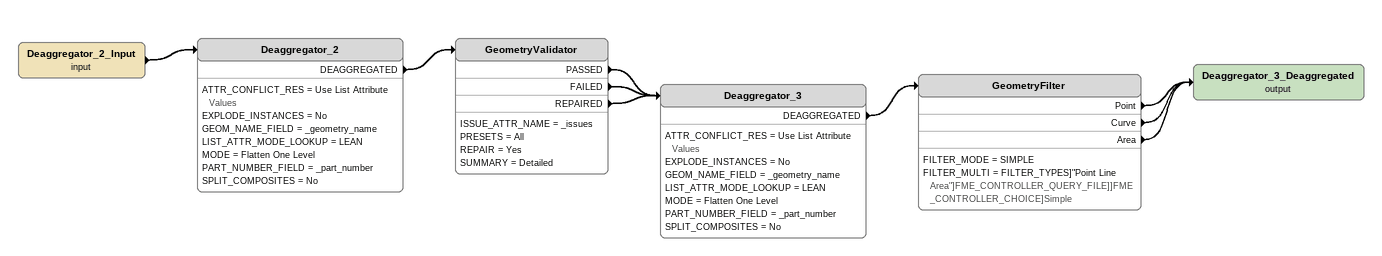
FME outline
Deaggregator_2_Input (input)
    -> Deaggregator_2
Deaggregator_2
    ATTR_CONFLICT_RES = Use List Attribute Values
    EXPLODE_INSTANCES = No
    GEOM_NAME_FIELD = _geometry_name
    LIST_ATTR_MODE_LOOKUP = LEAN
    MODE = Flatten One Level
    PART_NUMBER_FIELD = _part_number
    SPLIT_COMPOSITES = No
    DEAGGREGATED -> GeometryValidator
GeometryValidator
    ISSUE_ATTR_NAME = _issues
    PRESETS = All
    REPAIR = Yes
    SUMMARY = Detailed
    PASSED -> Deaggregator_3
    FAILED -> Deaggregator_3
    REPAIRED -> Deaggregator_3
Deaggregator_3
    ATTR_CONFLICT_RES = Use List Attribute Values
    EXPLODE_INSTANCES = No
    GEOM_NAME_FIELD = _geometry_name
    LIST_ATTR_MODE_LOOKUP = LEAN
    MODE = Flatten One Level
    PART_NUMBER_FIELD = _part_number
    SPLIT_COMPOSITES = No
    DEAGGREGATED -> GeometryFilter
GeometryFilter
    FILTER_MODE = SIMPLE
    FILTER_MULTI = FILTER_TYPES]"Point Line Area"]FME_CONTROLLER_QUERY_FILE]]FME_CONTROLLER_CHOICE]Simple
    Point -> Deaggregator_3_Deaggregated (output)
    Curve -> Deaggregator_3_Deaggregated (output)
    Area -> Deaggregator_3_Deaggregated (output)
Deaggregator_3_Deaggregated (output)
